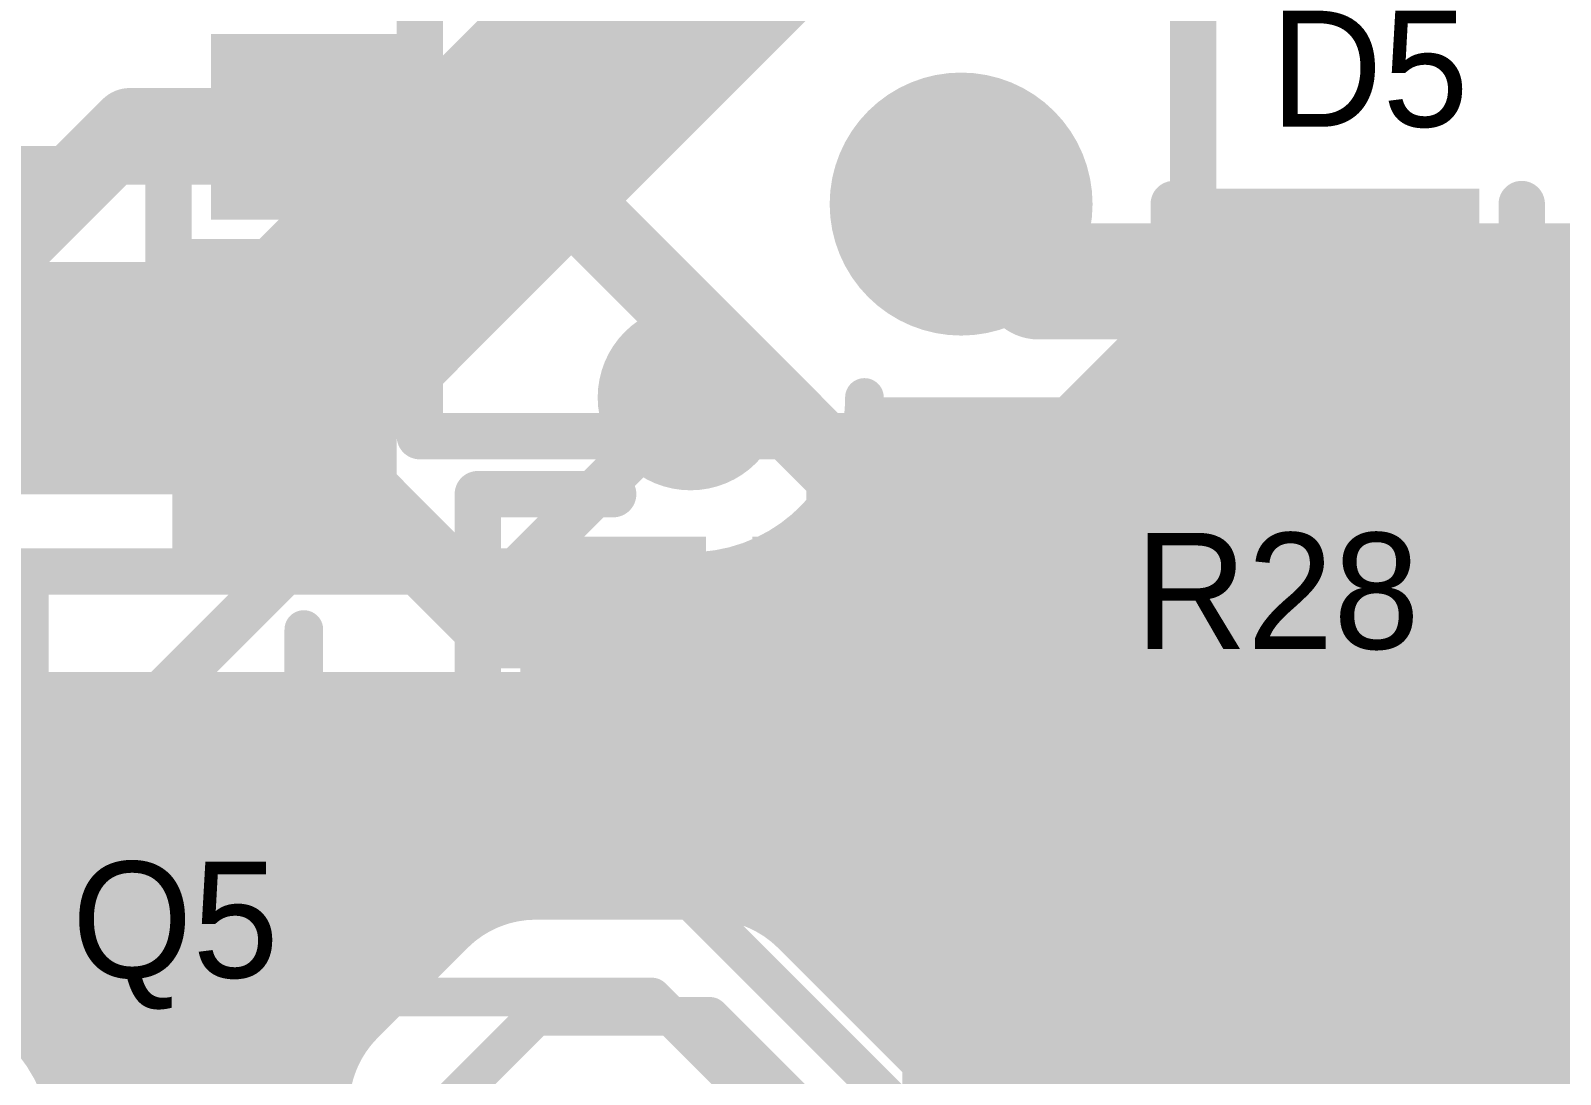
# Model space of a CAD drawing. Header units: millimetres. Extents: x 1.9 to 5.81, y 3 to 5.61.
# Drawn here: x 3.9593 to 4.355, y 4.275 to 4.5448 of the extents above; entities that cross this region are included whole.
import ezdxf

# ---------------------------------------------------------------- set-up
doc = ezdxf.new("R2010")
doc.units = ezdxf.units.MM
doc.header["$MEASUREMENT"] = 0
for name, color, linetype in [('BottomLayer', 5, 'Continuous'), ('BottomSolder', 6, 'Continuous'), ('MultiLayer', 9, 'Continuous'), ('TopLayer', 1, 'Continuous'), ('TopOverlay', 2, 'Continuous'), ('TopPaste', 8, 'Continuous'), ('TopSolder', 216, 'Continuous')]:
    doc.layers.add(name, color=color, linetype=linetype)

msp = doc.modelspace()

# ---------------------------------------------------------------- linework, layer by layer
at = {"layer": 'BottomLayer'}
for points, const_width in [([(4.025, 4.455), (4.17, 4.6)], 0.06), ([(3.395, 4.455), (4.025, 4.455)], 0.06), ([(4.255, 4.48), (4.505, 4.48)], 0.01), ([(4.255, 4.48), (4.505, 4.48)], 0.01), ([(4.255, 4.4725), (4.255, 4.48)], 0.01), ([(4.26, 4.17), (4.26, 4.48)], 0.01), ([(4.27, 4.17), (4.27, 4.48)], 0.01), ([(4.28, 4.17), (4.28, 4.48)], 0.01), ([(4.29, 4.17), (4.29, 4.48)], 0.01), ([(4.3, 4.17), (4.3, 4.48)], 0.01), ([(4.31, 4.17), (4.31, 4.48)], 0.01), ([(4.32, 4.17), (4.32, 4.48)], 0.01), ([(4.33, 4.17), (4.33, 4.48)], 0.01), ([(4.34, 4.17), (4.34, 4.48)], 0.01), ([(4.35, 4.17), (4.35, 4.48)], 0.01), ([(4.36, 4.17), (4.36, 4.48)], 0.01), ([(4.2275, 4.445), (4.255, 4.4725)], 0.01), ([(4.25, 4.17), (4.25, 4.4675)], 0.01), ([(4.2525, 4.47), (4.5075, 4.47)], 0.01), ([(4.2425, 4.46), (4.5175, 4.46)], 0.01), ([(4.24, 4.17243), (4.24, 4.4575)], 0.01), ([(4.085, 4.405), (4.13, 4.45)], 0.012), ([(4.23, 4.225), (4.23, 4.4475)], 0.01), ([(4.2325, 4.45), (4.5275, 4.45)], 0.01), ([(4.17472, 4.445), (4.2275, 4.445)], 0.01), ([(4.18, 4.28743), (4.18, 4.445)], 0.01), ([(4.19, 4.27743), (4.19, 4.445)], 0.01), ([(4.2, 4.26743), (4.2, 4.445)], 0.01), ([(4.21, 4.25743), (4.21, 4.445)], 0.01), ([(4.22, 4.24743), (4.22, 4.445)], 0.01), ([(4.17387, 4.44), (5, 4.44)], 0.01), ([(4.17, 4.29743), (4.17, 4.42938)], 0.01), ([(4.17031, 4.43), (5, 4.43)], 0.01), ([(4.16354, 4.42), (5, 4.42)], 0.01), ([(4.16, 4.30743), (4.16, 4.41646)], 0.01), ([(4.15, 4.31598), (4.15, 4.40969)], 0.01), ([(4.15062, 4.41), (5, 4.41)], 0.01), ([(3.425, 4.405), (4.085, 4.405)], 0.012), ([(4.10694, 4.3831), (4.12886, 4.40501)], 0.01), ([(4.13, 4.32), (4.13, 4.405)], 0.01), ([(4.14, 4.31958), (4.14, 4.40613)], 0.01), ([(4.12384, 4.4), (5, 4.4)], 0.01), ([(4.12, 4.32), (4.12, 4.39616)], 0.01), ([(4.11384, 4.39), (5, 4.39)], 0.01), ([(4.11, 4.32), (4.11, 4.38616)], 0.01), ([(4.10333, 4.38), (5, 4.38)], 0.01), ([(4.1, 4.32), (4.1, 4.37787)], 0.01), ([(3.43784, 4.374), (4.085, 4.374)], 0.01), ([(3.96, 4.28328), (3.96, 4.374)], 0.01), ([(3.97, 4.255), (3.97, 4.374)], 0.01), ([(3.98, 4.23374), (3.98, 4.374)], 0.01), ([(3.99, 4.23374), (3.99, 4.374)], 0.01), ([(4, 4.23374), (4, 4.374)], 0.01), ([(4.01, 4.23374), (4.01, 4.374)], 0.01), ([(4.02, 4.23374), (4.02, 4.374)], 0.01), ([(4.03, 4.23374), (4.03, 4.374)], 0.01), ([(4.04, 4.28031), (4.04, 4.374)], 0.01), ([(4.05, 4.29243), (4.05, 4.374)], 0.01), ([(4.06, 4.30243), (4.06, 4.374)], 0.01), ([(4.07, 4.31236), (4.07, 4.374)], 0.01), ([(4.08, 4.31828), (4.08, 4.374)], 0.01), ([(4.09, 4.32), (4.09, 4.37441)], 0.01), ([(3.43384, 4.37), (4.99757, 4.37)], 0.01), ([(3.42384, 4.36), (4.98757, 4.36)], 0.01), ([(3.41384, 4.35), (4.97764, 4.35)], 0.01), ([(3.40384, 4.34), (4.97172, 4.34)], 0.01), ([(3.39384, 4.33), (4.97, 4.33)], 0.01), ([(3.38384, 4.32), (4.09, 4.32)], 0.01), ([(4.09, 4.32), (4.135, 4.32)], 0.01), ([(4.09, 4.32), (4.135, 4.32)], 0.01), ([(4.135, 4.32), (4.97, 4.32)], 0.01), ([(3.37384, 4.31), (4.06757, 4.31)], 0.01), ([(4.04557, 4.288), (4.06877, 4.3112)], 0.01), ([(4.15623, 4.3112), (4.2212, 4.24623)], 0.01), ([(4.15743, 4.31), (4.97, 4.31)], 0.01), ([(3.925, 4.3), (4.05757, 4.3)], 0.01), ([(4.16743, 4.3), (4.85, 4.3)], 0.01), ([(3.95328, 4.29), (4.04757, 4.29)], 0.01), ([(4.06677, 4.26677), (4.09, 4.29)], 0.01), ([(4.09, 4.29), (4.135, 4.29)], 0.01), ([(4.135, 4.29), (4.2, 4.225)], 0.01), ([(4.17743, 4.29), (4.82757, 4.29)], 0.01), ([(3.96242, 4.28), (4.03985, 4.28)], 0.01), ([(4.18743, 4.28), (4.81757, 4.28)], 0.01)]:
    msp.add_lwpolyline(points, dxfattribs=dict(at, const_width=const_width))
for points, const_width in [([(4.185, 4.5, 1), (4.215, 4.5, 1)], 0.03), ([(4.01, 4.455, 1), (4.04, 4.455, 1)], 0.03), ([(4.01, 4.455, 1), (4.04, 4.455, 1)], 0.03), ([(4.2525, 4.48, 1), (4.2575, 4.48, 1)], 0.005), ([(4.2525, 4.48, 1), (4.2575, 4.48, 1)], 0.005), ([(4.2525, 4.48, 1), (4.2575, 4.48, 1)], 0.005), ([(4.2575, 4.48, 1), (4.2625, 4.48, 1)], 0.005), ([(4.2675, 4.48, 1), (4.2725, 4.48, 1)], 0.005), ([(4.2775, 4.48, 1), (4.2825, 4.48, 1)], 0.005), ([(4.2875, 4.48, 1), (4.2925, 4.48, 1)], 0.005), ([(4.2975, 4.48, 1), (4.3025, 4.48, 1)], 0.005), ([(4.3075, 4.48, 1), (4.3125, 4.48, 1)], 0.005), ([(4.3175, 4.48, 1), (4.3225, 4.48, 1)], 0.005), ([(4.3275, 4.48, 1), (4.3325, 4.48, 1)], 0.005), ([(4.3375, 4.48, 1), (4.3425, 4.48, 1)], 0.005), ([(4.3475, 4.48, 1), (4.3525, 4.48, 1)], 0.005), ([(4.3575, 4.48, 1), (4.3625, 4.48, 1)], 0.005), ([(4.2525, 4.4725, 1), (4.2575, 4.4725, 1)], 0.005), ([(4.2525, 4.4725, 1), (4.2575, 4.4725, 1)], 0.005), ([(4.2475, 4.4675, 1), (4.2525, 4.4675, 1)], 0.005), ([(4.25, 4.47, 1), (4.255, 4.47, 1)], 0.005), ([(4.12, 4.45, 1), (4.14, 4.45, 1)], 0.02), ([(4.24, 4.46, 1), (4.245, 4.46, 1)], 0.005), ([(4.2375, 4.4575, 1), (4.2425, 4.4575, 1)], 0.005), ([(4.127, 4.45, 1), (4.133, 4.45, 1)], 0.006), ([(4.1725, 4.45, 1), (4.1775, 4.45, 1)], 0.005), ([(4.2275, 4.4475, 1), (4.2325, 4.4475, 1)], 0.005), ([(4.23, 4.45, 1), (4.235, 4.45, 1)], 0.005), ([(4.17222, 4.445, 1), (4.17722, 4.445, 1)], 0.005), ([(4.17222, 4.445, 1), (4.17722, 4.445, 1)], 0.005), ([(4.17222, 4.445, 1), (4.17722, 4.445, 1)], 0.005), ([(4.1775, 4.445, 1), (4.1825, 4.445, 1)], 0.005), ([(4.1875, 4.445, 1), (4.1925, 4.445, 1)], 0.005), ([(4.1975, 4.445, 1), (4.2025, 4.445, 1)], 0.005), ([(4.2075, 4.445, 1), (4.2125, 4.445, 1)], 0.005), ([(4.2175, 4.445, 1), (4.2225, 4.445, 1)], 0.005), ([(4.225, 4.445, 1), (4.23, 4.445, 1)], 0.005), ([(4.225, 4.445, 1), (4.23, 4.445, 1)], 0.005), ([(4.17137, 4.44, 1), (4.17637, 4.44, 1)], 0.005), ([(4.1675, 4.42938, 1), (4.1725, 4.42938, 1)], 0.005), ([(4.16781, 4.43, 1), (4.17281, 4.43, 1)], 0.005), ([(4.16104, 4.42, 1), (4.16604, 4.42, 1)], 0.005), ([(4.1575, 4.41646, 1), (4.1625, 4.41646, 1)], 0.005), ([(4.1475, 4.40969, 1), (4.1525, 4.40969, 1)], 0.005), ([(4.14812, 4.41, 1), (4.15312, 4.41, 1)], 0.005), ([(4.082, 4.405, 1), (4.088, 4.405, 1)], 0.006), ([(4.082, 4.405, 1), (4.088, 4.405, 1)], 0.006), ([(4.12636, 4.40501, 1), (4.13136, 4.40501, 1)], 0.005), ([(4.12636, 4.40501, 1), (4.13136, 4.40501, 1)], 0.005), ([(4.1275, 4.405, 1), (4.1325, 4.405, 1)], 0.005), ([(4.1375, 4.40613, 1), (4.1425, 4.40613, 1)], 0.005), ([(4.12134, 4.4, 1), (4.12634, 4.4, 1)], 0.005), ([(4.1175, 4.39616, 1), (4.1225, 4.39616, 1)], 0.005), ([(4.11134, 4.39, 1), (4.11634, 4.39, 1)], 0.005), ([(4.10442, 4.38308, 1), (4.10942, 4.38308, 1)], 0.005), ([(4.10444, 4.3831, 1), (4.10944, 4.3831, 1)], 0.005), ([(4.10444, 4.3831, 1), (4.10944, 4.3831, 1)], 0.005), ([(4.1075, 4.38616, 1), (4.1125, 4.38616, 1)], 0.005), ([(4.10083, 4.38, 1), (4.10583, 4.38, 1)], 0.005), ([(4.0975, 4.37787, 1), (4.1025, 4.37787, 1)], 0.005), ([(3.9575, 4.374, 1), (3.9625, 4.374, 1)], 0.005), ([(3.9675, 4.374, 1), (3.9725, 4.374, 1)], 0.005), ([(3.9775, 4.374, 1), (3.9825, 4.374, 1)], 0.005), ([(3.9875, 4.374, 1), (3.9925, 4.374, 1)], 0.005), ([(3.9975, 4.374, 1), (4.0025, 4.374, 1)], 0.005), ([(4.0075, 4.374, 1), (4.0125, 4.374, 1)], 0.005), ([(4.0175, 4.374, 1), (4.0225, 4.374, 1)], 0.005), ([(4.0275, 4.374, 1), (4.0325, 4.374, 1)], 0.005), ([(4.0375, 4.374, 1), (4.0425, 4.374, 1)], 0.005), ([(4.0475, 4.374, 1), (4.0525, 4.374, 1)], 0.005), ([(4.0575, 4.374, 1), (4.0625, 4.374, 1)], 0.005), ([(4.0675, 4.374, 1), (4.0725, 4.374, 1)], 0.005), ([(4.0775, 4.374, 1), (4.0825, 4.374, 1)], 0.005), ([(4.0825, 4.374, 1), (4.0875, 4.374, 1)], 0.005), ([(4.0825, 4.374, 1), (4.0875, 4.374, 1)], 0.005), ([(4.0825, 4.374, 1), (4.0875, 4.374, 1)], 0.005), ([(4.0875, 4.37441, 1), (4.0925, 4.37441, 1)], 0.005), ([(4.0875, 4.32, 1), (4.0925, 4.32, 1)], 0.005), ([(4.0875, 4.32, 1), (4.0925, 4.32, 1)], 0.005), ([(4.0875, 4.32, 1), (4.0925, 4.32, 1)], 0.005), ([(4.0875, 4.32, 1), (4.0925, 4.32, 1)], 0.005), ([(4.0875, 4.32, 1), (4.0925, 4.32, 1)], 0.005), ([(4.0875, 4.32, 1), (4.0925, 4.32, 1)], 0.005), ([(4.0975, 4.32, 1), (4.1025, 4.32, 1)], 0.005), ([(4.1075, 4.32, 1), (4.1125, 4.32, 1)], 0.005), ([(4.1175, 4.32, 1), (4.1225, 4.32, 1)], 0.005), ([(4.1275, 4.32, 1), (4.1325, 4.32, 1)], 0.005), ([(4.1325, 4.32, 1), (4.1375, 4.32, 1)], 0.005), ([(4.1325, 4.32, 1), (4.1375, 4.32, 1)], 0.005), ([(4.1325, 4.32, 1), (4.1375, 4.32, 1)], 0.005), ([(4.1325, 4.32, 1), (4.1375, 4.32, 1)], 0.005), ([(4.1325, 4.32, 1), (4.1375, 4.32, 1)], 0.005), ([(4.0775, 4.31828, 1), (4.0825, 4.31828, 1)], 0.005), ([(4.1375, 4.31958, 1), (4.1425, 4.31958, 1)], 0.005), ([(4.1475, 4.31598, 1), (4.1525, 4.31598, 1)], 0.005), ([(4.0675, 4.31236, 1), (4.0725, 4.31236, 1)], 0.005), ([(4.06507, 4.31, 1), (4.07007, 4.31, 1)], 0.005), ([(4.06627, 4.3112, 1), (4.07127, 4.3112, 1)], 0.005), ([(4.06627, 4.3112, 1), (4.07127, 4.3112, 1)], 0.005), ([(4.06629, 4.31121, 1), (4.07129, 4.31121, 1)], 0.005), ([(4.15371, 4.31121, 1), (4.15871, 4.31121, 1)], 0.005), ([(4.15373, 4.3112, 1), (4.15873, 4.3112, 1)], 0.005), ([(4.15373, 4.3112, 1), (4.15873, 4.3112, 1)], 0.005), ([(4.15493, 4.31, 1), (4.15993, 4.31, 1)], 0.005), ([(4.1575, 4.30743, 1), (4.1625, 4.30743, 1)], 0.005), ([(4.05507, 4.3, 1), (4.06007, 4.3, 1)], 0.005), ([(4.0575, 4.30243, 1), (4.0625, 4.30243, 1)], 0.005), ([(4.16493, 4.3, 1), (4.16993, 4.3, 1)], 0.005), ([(4.1675, 4.29743, 1), (4.1725, 4.29743, 1)], 0.005), ([(4.0475, 4.29243, 1), (4.0525, 4.29243, 1)], 0.005), ([(4.04507, 4.29, 1), (4.05007, 4.29, 1)], 0.005), ([(4.0875, 4.29, 1), (4.0925, 4.29, 1)], 0.005), ([(4.0875, 4.29, 1), (4.0925, 4.29, 1)], 0.005), ([(4.1325, 4.29, 1), (4.1375, 4.29, 1)], 0.005), ([(4.1325, 4.29, 1), (4.1375, 4.29, 1)], 0.005), ([(4.17493, 4.29, 1), (4.17993, 4.29, 1)], 0.005), ([(4.04306, 4.28799, 1), (4.04806, 4.28799, 1)], 0.005), ([(4.04307, 4.288, 1), (4.04807, 4.288, 1)], 0.005), ([(4.04307, 4.288, 1), (4.04807, 4.288, 1)], 0.005), ([(4.1775, 4.28743, 1), (4.1825, 4.28743, 1)], 0.005), ([(3.9575, 4.28328, 1), (3.9625, 4.28328, 1)], 0.005), ([(4.0375, 4.28031, 1), (4.0425, 4.28031, 1)], 0.005), ([(3.95992, 4.28, 1), (3.96492, 4.28, 1)], 0.005), ([(4.03735, 4.28, 1), (4.04235, 4.28, 1)], 0.005), ([(4.18493, 4.28, 1), (4.18993, 4.28, 1)], 0.005), ([(4.1875, 4.27743, 1), (4.1925, 4.27743, 1)], 0.005), ([(4.03445, 4.27, 1), (4.03945, 4.27, 1)], 0.005)]:
    msp.add_lwpolyline(points, format="xyb", close=True, dxfattribs=dict(at, const_width=const_width))
at = {"layer": 'BottomLayer', "const_width": 0.01}
for points in [[(4.175, 4.45, -0.027842), (4.17472, 4.445)], [(4.17472, 4.445, -0.389273), (4.12886, 4.40501)], [(4.10694, 4.3831, -0.199163), (4.085, 4.374)], [(4.10692, 4.38308, -0.198912), (4.085, 4.374)], [(4.06877, 4.3112, -0.19906), (4.09, 4.32)], [(4.06879, 4.31121, -0.198912), (4.09, 4.32)], [(4.135, 4.32, -0.19906), (4.15623, 4.3112)], [(4.135, 4.32, -0.198912), (4.15621, 4.31121)], [(3.88302, 4.23878, -1.203684), (3.97, 4.255)], [(4.03677, 4.26677, -0.19906), (4.04557, 4.288)], [(4.03677, 4.26677, -0.198912), (4.04556, 4.28799)]]:
    msp.add_lwpolyline(points, format="xyb", dxfattribs=at)
at = {"layer": 'BottomSolder'}
for points, const_width in [([(4.183, 4.5, 1), (4.217, 4.5, 1)], 0.034), ([(4.183, 4.5, 1), (4.217, 4.5, 1)], 0.034), ([(4.118, 4.45, 1), (4.142, 4.45, 1)], 0.024), ([(4.118, 4.45, 1), (4.142, 4.45, 1)], 0.024)]:
    msp.add_lwpolyline(points, format="xyb", close=True, dxfattribs=dict(at, const_width=const_width))
at = {"layer": 'MultiLayer'}
for points, const_width in [([(4.185, 4.5, 1), (4.215, 4.5, 1)], 0.03), ([(4.12, 4.45, 1), (4.14, 4.45, 1)], 0.02)]:
    msp.add_lwpolyline(points, format="xyb", close=True, dxfattribs=dict(at, const_width=const_width))
at = {"layer": 'TopLayer'}
for points, const_width in [([(4.1, 4.5), (4.1, 4.62)], 0.02), ([(3.935, 4.47), (3.985, 4.52)], 0.02), ([(3.985, 4.52), (4.03, 4.52)], 0.02), ([(4.2, 4.5), (4.22, 4.48)], 0.03), ([(4.1, 4.5), (4.17, 4.43)], 0.02), ([(4.22, 4.48), (4.3, 4.48)], 0.03), ([(4.3, 4.48), (4.38, 4.48)], 0.03), ([(4.025, 4.43), (4.04, 4.43)], 0.02), ([(4.04, 4.43), (4.08, 4.39)], 0.02), ([(4.17, 4.39), (4.17, 4.43)], 0.02), ([(4.025, 4.405), (4.025, 4.43)], 0.012), ([(3.91, 4.43), (3.975, 4.43)], 0.01), ([(3.91, 4.43), (3.975, 4.43)], 0.01), ([(3.97, 4.35), (4.025, 4.405)], 0.012), ([(4.08, 4.39), (4.11, 4.39)], 0.02), ([(3.87, 4.35), (3.97, 4.35)], 0.012), ([(3.98, 4.325), (4, 4.345)], 0.01), ([(4, 4.345), (4.14, 4.345)], 0.01), ([(4.14, 4.345), (4.19201, 4.29299)], 0.01), ([(4.215, 4.32449), (4.245, 4.32449)], 0.02), ([(4.295, 4.32449), (4.325, 4.32449)], 0.02), ([(3.89, 4.325), (3.98, 4.325)], 0.01), ([(3.99, 4.3), (4.01, 4.32)], 0.01), ([(4.01, 4.32), (4.13, 4.32)], 0.01), ([(4.13, 4.32), (4.1885, 4.2615)], 0.01), ([(3.905, 4.3), (3.99, 4.3)], 0.01), ([(4.213, 4.29299), (4.247, 4.29299)], 0.016), ([(4.293, 4.29299), (4.327, 4.29299)], 0.016), ([(3.98, 4.255), (4.02, 4.295)], 0.01), ([(4.02, 4.295), (4.12, 4.295)], 0.01), ([(4.12, 4.295), (4.185, 4.23)], 0.01), ([(4.19201, 4.29299), (4.23, 4.29299)], 0.01), ([(4.31, 4.29299), (4.41701, 4.29299)], 0.01)]:
    msp.add_lwpolyline(points, dxfattribs=dict(at, const_width=const_width))
for points, const_width in [([(3.98, 4.52, 1), (3.99, 4.52, 1)], 0.01), ([(3.98, 4.52, 1), (3.99, 4.52, 1)], 0.01), ([(4.025, 4.52, 1), (4.035, 4.52, 1)], 0.01), ([(4.185, 4.5, 1), (4.215, 4.5, 1)], 0.03), ([(4.1925, 4.5, 1), (4.2075, 4.5, 1)], 0.015), ([(4.095, 4.5, 1), (4.105, 4.5, 1)], 0.01), ([(4.095, 4.5, 1), (4.105, 4.5, 1)], 0.01), ([(4.2125, 4.48, 1), (4.2275, 4.48, 1)], 0.015), ([(4.2125, 4.48, 1), (4.2275, 4.48, 1)], 0.015), ([(4.2925, 4.48, 1), (4.3075, 4.48, 1)], 0.015), ([(4.2925, 4.48, 1), (4.3075, 4.48, 1)], 0.015), ([(4.12, 4.45, 1), (4.14, 4.45, 1)], 0.02), ([(4.02, 4.43, 1), (4.03, 4.43, 1)], 0.01), ([(4.035, 4.43, 1), (4.045, 4.43, 1)], 0.01), ([(4.035, 4.43, 1), (4.045, 4.43, 1)], 0.01), ([(4.165, 4.43, 1), (4.175, 4.43, 1)], 0.01), ([(4.165, 4.43, 1), (4.175, 4.43, 1)], 0.01), ([(4.022, 4.43, 1), (4.028, 4.43, 1)], 0.006), ([(3.9725, 4.43, 1), (3.9775, 4.43, 1)], 0.005), ([(3.9725, 4.43, 1), (3.9775, 4.43, 1)], 0.005), ([(4.022, 4.405, 1), (4.028, 4.405, 1)], 0.006), ([(4.022, 4.405, 1), (4.028, 4.405, 1)], 0.006), ([(4.075, 4.39, 1), (4.085, 4.39, 1)], 0.01), ([(4.075, 4.39, 1), (4.085, 4.39, 1)], 0.01), ([(4.105, 4.39, 1), (4.115, 4.39, 1)], 0.01), ([(4.165, 4.39, 1), (4.175, 4.39, 1)], 0.01), ([(3.967, 4.35, 1), (3.973, 4.35, 1)], 0.006), ([(3.967, 4.35, 1), (3.973, 4.35, 1)], 0.006), ([(3.9975, 4.345, 1), (4.0025, 4.345, 1)], 0.005), ([(3.9975, 4.345, 1), (4.0025, 4.345, 1)], 0.005), ([(4.1375, 4.345, 1), (4.1425, 4.345, 1)], 0.005), ([(4.1375, 4.345, 1), (4.1425, 4.345, 1)], 0.005), ([(4.21, 4.32449, 1), (4.22, 4.32449, 1)], 0.01), ([(4.24, 4.32449, 1), (4.25, 4.32449, 1)], 0.01), ([(4.29, 4.32449, 1), (4.3, 4.32449, 1)], 0.01), ([(4.32, 4.32449, 1), (4.33, 4.32449, 1)], 0.01), ([(3.9775, 4.325, 1), (3.9825, 4.325, 1)], 0.005), ([(3.9775, 4.325, 1), (3.9825, 4.325, 1)], 0.005), ([(4.0075, 4.32, 1), (4.0125, 4.32, 1)], 0.005), ([(4.0075, 4.32, 1), (4.0125, 4.32, 1)], 0.005), ([(4.1275, 4.32, 1), (4.1325, 4.32, 1)], 0.005), ([(4.1275, 4.32, 1), (4.1325, 4.32, 1)], 0.005), ([(3.9875, 4.3, 1), (3.9925, 4.3, 1)], 0.005), ([(3.9875, 4.3, 1), (3.9925, 4.3, 1)], 0.005), ([(4.209, 4.29299, 1), (4.217, 4.29299, 1)], 0.008), ([(4.243, 4.29299, 1), (4.251, 4.29299, 1)], 0.008), ([(4.289, 4.29299, 1), (4.297, 4.29299, 1)], 0.008), ([(4.323, 4.29299, 1), (4.331, 4.29299, 1)], 0.008), ([(4.0175, 4.295, 1), (4.0225, 4.295, 1)], 0.005), ([(4.0175, 4.295, 1), (4.0225, 4.295, 1)], 0.005), ([(4.1175, 4.295, 1), (4.1225, 4.295, 1)], 0.005), ([(4.1175, 4.295, 1), (4.1225, 4.295, 1)], 0.005), ([(4.18951, 4.29299, 1), (4.19451, 4.29299, 1)], 0.005), ([(4.18951, 4.29299, 1), (4.19451, 4.29299, 1)], 0.005), ([(4.2275, 4.29299, 1), (4.2325, 4.29299, 1)], 0.005), ([(4.3075, 4.29299, 1), (4.3125, 4.29299, 1)], 0.005)]:
    msp.add_lwpolyline(points, format="xyb", close=True, dxfattribs=dict(at, const_width=const_width))
for points in [[(4.01, 4.54), (4.01, 4.5), (4.05, 4.54), (4.05, 4.5)], [(4.33, 4.46), (4.33, 4.5), (4.27, 4.46), (4.27, 4.5)], [(3.91, 4.485), (3.91, 4.455), (3.96, 4.485), (3.96, 4.455)], [(4, 4.445), (4, 4.415), (4.05, 4.445), (4.05, 4.415)], [(4.09, 4.37), (4.13, 4.37), (4.09, 4.41), (4.13, 4.41)], [(4.15, 4.37), (4.19, 4.37), (4.15, 4.41), (4.19, 4.41)], [(3.91, 4.405), (3.91, 4.375), (3.96, 4.405), (3.96, 4.375)]]:
    msp.add_solid(points, dxfattribs=at)
at = {"layer": 'TopOverlay'}
for points, const_width in [([(4.06, 4.44), (4.06, 5.26)], 0.012), ([(4.26, 4.44), (4.26, 5.26)], 0.012), ([(3.995, 4.485), (3.995, 4.52)], 0.012), ([(4.065, 4.485), (4.065, 4.52)], 0.012), ([(3.93, 4.51), (4.03, 4.51)], 0.01), ([(4.03, 4.47), (4.03, 4.51)], 0.01), ([(4.255, 4.44), (4.255, 4.5)], 0.012), ([(4.345, 4.44), (4.345, 4.5)], 0.012), ([(3.995, 4.485), (4.065, 4.485)], 0.012), ([(4.06, 4.44), (4.26, 4.44)], 0.012), ([(4.255, 4.44), (4.345, 4.44)], 0.012), ([(4.075, 4.425), (4.11, 4.425)], 0.012), ([(4.075, 4.355), (4.075, 4.425)], 0.012), ([(4.17, 4.425), (4.205, 4.425)], 0.012), ([(4.205, 4.355), (4.205, 4.425)], 0.012), ([(4.03, 4.35), (4.03, 4.39)], 0.01), ([(4.075, 4.355), (4.11, 4.355)], 0.012), ([(4.17, 4.355), (4.205, 4.355)], 0.012), ([(3.93, 4.35), (4.03, 4.35)], 0.01), ([(4.18976, 4.34524), (4.35, 4.345)], 0.01), ([(4.18976, 4.21025), (4.18976, 4.34524)], 0.01), ([(4.35, 4.21), (4.35, 4.345)], 0.01)]:
    msp.add_lwpolyline(points, dxfattribs=dict(at, const_width=const_width))
for points, const_width in [([(3.992, 4.52, 1), (3.998, 4.52, 1)], 0.006), ([(4.062, 4.52, 1), (4.068, 4.52, 1)], 0.006), ([(4.0275, 4.51, 1), (4.0325, 4.51, 1)], 0.005), ([(4.0275, 4.51, 1), (4.0325, 4.51, 1)], 0.005), ([(4.252, 4.5, 1), (4.258, 4.5, 1)], 0.006), ([(4.342, 4.5, 1), (4.348, 4.5, 1)], 0.006), ([(3.992, 4.485, 1), (3.998, 4.485, 1)], 0.006), ([(3.992, 4.485, 1), (3.998, 4.485, 1)], 0.006), ([(4.062, 4.485, 1), (4.068, 4.485, 1)], 0.006), ([(4.062, 4.485, 1), (4.068, 4.485, 1)], 0.006), ([(4.0275, 4.47, 1), (4.0325, 4.47, 1)], 0.005), ([(4.057, 4.44, 1), (4.063, 4.44, 1)], 0.006), ([(4.057, 4.44, 1), (4.063, 4.44, 1)], 0.006), ([(4.252, 4.44, 1), (4.258, 4.44, 1)], 0.006), ([(4.252, 4.44, 1), (4.258, 4.44, 1)], 0.006), ([(4.257, 4.44, 1), (4.263, 4.44, 1)], 0.006), ([(4.257, 4.44, 1), (4.263, 4.44, 1)], 0.006), ([(4.342, 4.44, 1), (4.348, 4.44, 1)], 0.006), ([(4.342, 4.44, 1), (4.348, 4.44, 1)], 0.006), ([(4.072, 4.425, 1), (4.078, 4.425, 1)], 0.006), ([(4.072, 4.425, 1), (4.078, 4.425, 1)], 0.006), ([(4.107, 4.425, 1), (4.113, 4.425, 1)], 0.006), ([(4.167, 4.425, 1), (4.173, 4.425, 1)], 0.006), ([(4.202, 4.425, 1), (4.208, 4.425, 1)], 0.006), ([(4.202, 4.425, 1), (4.208, 4.425, 1)], 0.006), ([(4.0275, 4.39, 1), (4.0325, 4.39, 1)], 0.005), ([(4.072, 4.355, 1), (4.078, 4.355, 1)], 0.006), ([(4.072, 4.355, 1), (4.078, 4.355, 1)], 0.006), ([(4.107, 4.355, 1), (4.113, 4.355, 1)], 0.006), ([(4.167, 4.355, 1), (4.173, 4.355, 1)], 0.006), ([(4.202, 4.355, 1), (4.208, 4.355, 1)], 0.006), ([(4.202, 4.355, 1), (4.208, 4.355, 1)], 0.006), ([(4.0275, 4.35, 1), (4.0325, 4.35, 1)], 0.005), ([(4.0275, 4.35, 1), (4.0325, 4.35, 1)], 0.005), ([(4.18726, 4.34524, 1), (4.19226, 4.34524, 1)], 0.005), ([(4.18726, 4.34524, 1), (4.19226, 4.34524, 1)], 0.005), ([(4.3475, 4.345, 1), (4.3525, 4.345, 1)], 0.005), ([(4.3475, 4.345, 1), (4.3525, 4.345, 1)], 0.005)]:
    msp.add_lwpolyline(points, format="xyb", close=True, dxfattribs=dict(at, const_width=const_width))
at = {"layer": 'TopPaste'}
for points, const_width in [([(4.215, 4.32449), (4.245, 4.32449)], 0.02), ([(4.215, 4.32449), (4.245, 4.32449)], 0.02), ([(4.295, 4.32449), (4.325, 4.32449)], 0.02), ([(4.295, 4.32449), (4.325, 4.32449)], 0.02), ([(4.213, 4.29299), (4.247, 4.29299)], 0.016), ([(4.213, 4.29299), (4.247, 4.29299)], 0.016), ([(4.293, 4.29299), (4.327, 4.29299)], 0.016), ([(4.293, 4.29299), (4.327, 4.29299)], 0.016)]:
    msp.add_lwpolyline(points, dxfattribs=dict(at, const_width=const_width))
for points, const_width in [([(4.21, 4.32449, 1), (4.22, 4.32449, 1)], 0.01), ([(4.21, 4.32449, 1), (4.22, 4.32449, 1)], 0.01), ([(4.24, 4.32449, 1), (4.25, 4.32449, 1)], 0.01), ([(4.24, 4.32449, 1), (4.25, 4.32449, 1)], 0.01), ([(4.29, 4.32449, 1), (4.3, 4.32449, 1)], 0.01), ([(4.29, 4.32449, 1), (4.3, 4.32449, 1)], 0.01), ([(4.32, 4.32449, 1), (4.33, 4.32449, 1)], 0.01), ([(4.32, 4.32449, 1), (4.33, 4.32449, 1)], 0.01), ([(4.209, 4.29299, 1), (4.217, 4.29299, 1)], 0.008), ([(4.209, 4.29299, 1), (4.217, 4.29299, 1)], 0.008), ([(4.243, 4.29299, 1), (4.251, 4.29299, 1)], 0.008), ([(4.243, 4.29299, 1), (4.251, 4.29299, 1)], 0.008), ([(4.289, 4.29299, 1), (4.297, 4.29299, 1)], 0.008), ([(4.289, 4.29299, 1), (4.297, 4.29299, 1)], 0.008), ([(4.323, 4.29299, 1), (4.331, 4.29299, 1)], 0.008), ([(4.323, 4.29299, 1), (4.331, 4.29299, 1)], 0.008)]:
    msp.add_lwpolyline(points, format="xyb", close=True, dxfattribs=dict(at, const_width=const_width))
for points in [[(4.01, 4.54), (4.01, 4.5), (4.05, 4.54), (4.05, 4.5)], [(4.01, 4.54), (4.01, 4.5), (4.05, 4.54), (4.05, 4.5)], [(4.33, 4.46), (4.33, 4.5), (4.27, 4.46), (4.27, 4.5)], [(4.33, 4.46), (4.33, 4.5), (4.27, 4.46), (4.27, 4.5)], [(3.91, 4.485), (3.91, 4.455), (3.96, 4.485), (3.96, 4.455)], [(3.91, 4.485), (3.91, 4.455), (3.96, 4.485), (3.96, 4.455)], [(4, 4.445), (4, 4.415), (4.05, 4.445), (4.05, 4.415)], [(4, 4.445), (4, 4.415), (4.05, 4.445), (4.05, 4.415)], [(4.09, 4.37), (4.13, 4.37), (4.09, 4.41), (4.13, 4.41)], [(4.09, 4.37), (4.13, 4.37), (4.09, 4.41), (4.13, 4.41)], [(4.15, 4.37), (4.19, 4.37), (4.15, 4.41), (4.19, 4.41)], [(4.15, 4.37), (4.19, 4.37), (4.15, 4.41), (4.19, 4.41)], [(3.91, 4.405), (3.91, 4.375), (3.96, 4.405), (3.96, 4.375)], [(3.91, 4.405), (3.91, 4.375), (3.96, 4.405), (3.96, 4.375)]]:
    msp.add_solid(points, dxfattribs=at)
at = {"layer": 'TopSolder'}
for points, const_width in [([(4.183, 4.5, 1), (4.217, 4.5, 1)], 0.034), ([(4.183, 4.5, 1), (4.217, 4.5, 1)], 0.034), ([(4.118, 4.45, 1), (4.142, 4.45, 1)], 0.024), ([(4.118, 4.45, 1), (4.142, 4.45, 1)], 0.024), ([(4.208, 4.32449, 1), (4.222, 4.32449, 1)], 0.014), ([(4.208, 4.32449, 1), (4.222, 4.32449, 1)], 0.014), ([(4.238, 4.32449, 1), (4.252, 4.32449, 1)], 0.014), ([(4.238, 4.32449, 1), (4.252, 4.32449, 1)], 0.014), ([(4.288, 4.32449, 1), (4.302, 4.32449, 1)], 0.014), ([(4.288, 4.32449, 1), (4.302, 4.32449, 1)], 0.014), ([(4.318, 4.32449, 1), (4.332, 4.32449, 1)], 0.014), ([(4.318, 4.32449, 1), (4.332, 4.32449, 1)], 0.014), ([(4.207, 4.29299, 1), (4.219, 4.29299, 1)], 0.012), ([(4.207, 4.29299, 1), (4.219, 4.29299, 1)], 0.012), ([(4.241, 4.29299, 1), (4.253, 4.29299, 1)], 0.012), ([(4.241, 4.29299, 1), (4.253, 4.29299, 1)], 0.012), ([(4.287, 4.29299, 1), (4.299, 4.29299, 1)], 0.012), ([(4.287, 4.29299, 1), (4.299, 4.29299, 1)], 0.012), ([(4.321, 4.29299, 1), (4.333, 4.29299, 1)], 0.012), ([(4.321, 4.29299, 1), (4.333, 4.29299, 1)], 0.012)]:
    msp.add_lwpolyline(points, format="xyb", close=True, dxfattribs=dict(at, const_width=const_width))
for points, const_width in [([(4.215, 4.32449), (4.245, 4.32449)], 0.028), ([(4.215, 4.32449), (4.245, 4.32449)], 0.028), ([(4.295, 4.32449), (4.325, 4.32449)], 0.028), ([(4.295, 4.32449), (4.325, 4.32449)], 0.028), ([(4.213, 4.29299), (4.247, 4.29299)], 0.024), ([(4.213, 4.29299), (4.247, 4.29299)], 0.024), ([(4.293, 4.29299), (4.327, 4.29299)], 0.024), ([(4.293, 4.29299), (4.327, 4.29299)], 0.024)]:
    msp.add_lwpolyline(points, dxfattribs=dict(at, const_width=const_width))
for points in [[(4.006, 4.544), (4.006, 4.496), (4.054, 4.544), (4.054, 4.496)], [(4.006, 4.544), (4.006, 4.496), (4.054, 4.544), (4.054, 4.496)], [(4.334, 4.456), (4.334, 4.504), (4.266, 4.456), (4.266, 4.504)], [(4.334, 4.456), (4.334, 4.504), (4.266, 4.456), (4.266, 4.504)], [(3.906, 4.489), (3.906, 4.451), (3.964, 4.489), (3.964, 4.451)], [(3.906, 4.489), (3.906, 4.451), (3.964, 4.489), (3.964, 4.451)], [(3.996, 4.449), (3.996, 4.411), (4.054, 4.449), (4.054, 4.411)], [(3.996, 4.449), (3.996, 4.411), (4.054, 4.449), (4.054, 4.411)], [(4.086, 4.366), (4.134, 4.366), (4.086, 4.414), (4.134, 4.414)], [(4.086, 4.366), (4.134, 4.366), (4.086, 4.414), (4.134, 4.414)], [(4.146, 4.366), (4.194, 4.366), (4.146, 4.414), (4.194, 4.414)], [(4.146, 4.366), (4.194, 4.366), (4.146, 4.414), (4.194, 4.414)], [(3.906, 4.409), (3.906, 4.371), (3.964, 4.409), (3.964, 4.371)], [(3.906, 4.409), (3.906, 4.371), (3.964, 4.409), (3.964, 4.371)]]:
    msp.add_solid(points, dxfattribs=at)

# ---------------------------------------------------------------- texts
at = {"layer": 'TopOverlay'}
for s, p in [('D5', (4.28, 4.52)), ('Q5', (3.97, 4.3))]:
    msp.add_text(s, height=0.03, rotation=360, dxfattribs=at).set_placement(p)
msp.add_text('R28', height=0.03, dxfattribs=at).set_placement((4.245, 4.385))

doc.saveas('drawing.dxf')
